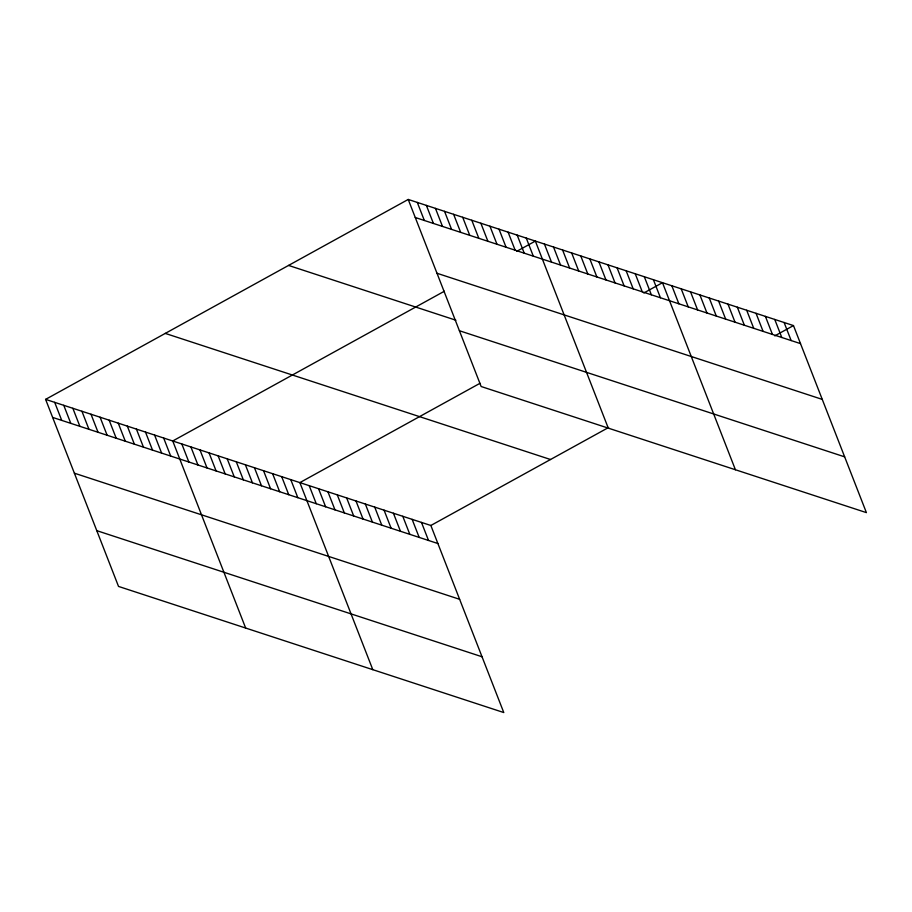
<?xml version="1.0" encoding="UTF-8"?>
<svg xmlns="http://www.w3.org/2000/svg" width="912" height="912" viewBox="0 0 912 912"><rect width="100%" height="100%" fill="white"/><g stroke="black" fill="none" stroke-linecap="round" stroke-linejoin="round"><path stroke-width="1.37" d="M45.6 399.376L430.852 525.483L503.777 712.546L118.526 586.427L45.6 399.376L408.223 199.454L793.474 325.573L866.4 512.624L481.148 386.517L408.223 199.454M444.361 291.236L172.733 440.986L245.659 628.049M516.659 251.381L535.355 241.076L608.281 428.127M479.986 383.302L299.866 482.608L372.791 669.659M643.792 293.003L662.488 282.697L735.414 469.748M430.852 525.483L608.6 427.489M774.778 335.878L793.474 325.573M415.256 217.501L800.508 343.619M436.996 273.269L822.248 399.388M288.557 265.426L455.897 320.215M459.409 330.737L844.66 456.855M165.266 333.404L550.517 459.511M52.634 417.411L437.885 543.529M74.385 473.191L459.637 599.309M96.786 530.659L482.038 656.765M784.115 322.506L791.149 340.552M774.755 319.451L781.789 337.486M765.407 316.384L772.441 334.43M756.048 313.318L763.082 331.364M746.689 310.262L753.722 328.297M737.329 307.196L744.363 325.242M727.981 304.129L735.015 322.175M718.622 301.074L725.656 319.109M709.262 298.007L716.296 316.054M699.914 294.941L706.948 312.987M690.555 291.886L697.589 309.92M681.196 288.819L688.229 306.865M671.836 285.752L678.87 303.799M653.402 279.722L660.436 297.768M644.328 276.746L651.362 294.793M635.242 273.771L642.276 291.817M626.156 270.807L633.19 288.842M617.082 267.832L624.116 285.878M607.996 264.856L615.03 282.902M598.922 261.881L605.956 279.927M589.836 258.917L596.87 276.952M580.762 255.941L587.795 273.976M571.676 252.966L578.71 271.012M562.59 249.991L569.624 268.037M553.516 247.015L560.549 265.061M544.43 244.051L551.464 262.086M526.27 238.1L533.303 256.147M517.195 235.125L524.229 253.171M508.109 232.161L515.143 250.196M499.024 229.186L506.057 247.232M489.949 226.21L496.983 244.256M480.863 223.235L487.897 241.281M471.789 220.271L478.823 238.306M462.703 217.295L469.737 235.342M453.629 214.32L460.663 232.366M444.543 211.345L451.577 229.391M435.457 208.381L442.491 226.415M426.383 205.405L433.417 223.44M417.297 202.43L424.331 220.476M421.492 522.428L428.526 540.463M412.144 519.361L419.178 537.407M402.785 516.295L409.819 534.341M393.425 513.239L400.459 531.274M384.066 510.173L391.111 528.219M374.718 507.106L381.752 525.152M365.359 504.051L372.392 522.086M355.999 500.984L363.033 519.031M346.651 497.918L353.685 515.964M337.292 494.863L344.326 512.897M327.932 491.796L334.966 509.842M318.573 488.729L325.618 506.776M309.225 485.674L316.259 503.709M290.78 479.632L297.825 497.678M281.705 476.668L288.739 494.703M272.62 473.693L279.653 491.728M263.545 470.717L270.579 488.764M254.459 467.742L261.493 485.788M245.385 464.767L252.419 482.813M236.299 461.803L243.333 479.837M227.213 458.827L234.259 476.873M218.139 455.852L225.173 473.898M209.053 452.876L216.087 470.923M199.979 449.912L207.013 467.947M190.893 446.937L197.927 464.983M181.819 443.962L188.852 462.008M163.647 438.022L170.692 456.057M154.573 435.047L161.606 453.093M145.487 432.071L152.521 450.118M136.412 429.096L143.446 447.142M127.327 426.121L134.36 444.167M118.252 423.157L125.286 441.191M109.166 420.181L116.2 438.227M100.081 417.206L107.126 435.252M91.006 414.23L98.04 432.277M81.92 411.266L88.954 429.301M72.846 408.291L79.88 426.337M63.76 405.316L70.794 423.362M54.686 402.34L61.72 420.386"/></g></svg>
